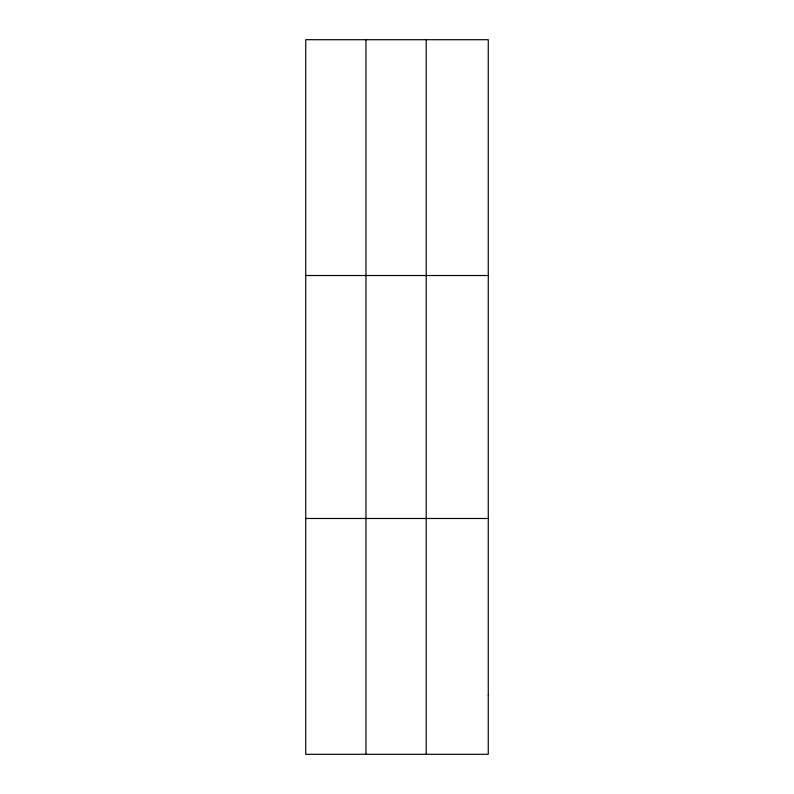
<?xml version="1.0" encoding="UTF-8"?>
<svg xmlns="http://www.w3.org/2000/svg" width="794" height="794" viewBox="0 0 794 794"><rect width="100%" height="100%" fill="white"/><g stroke="black" fill="none" stroke-linecap="round" stroke-linejoin="round"><path stroke-width="1.19" d="M365.965 754.3L365.965 39.7M426.209 754.3L426.209 39.7M305.73 275.518L488.27 275.518M305.73 518.482L488.27 518.482M488.27 695.346L488.27 754.3L305.73 754.3L305.73 39.7L488.27 39.7L488.27 695.346"/></g></svg>
